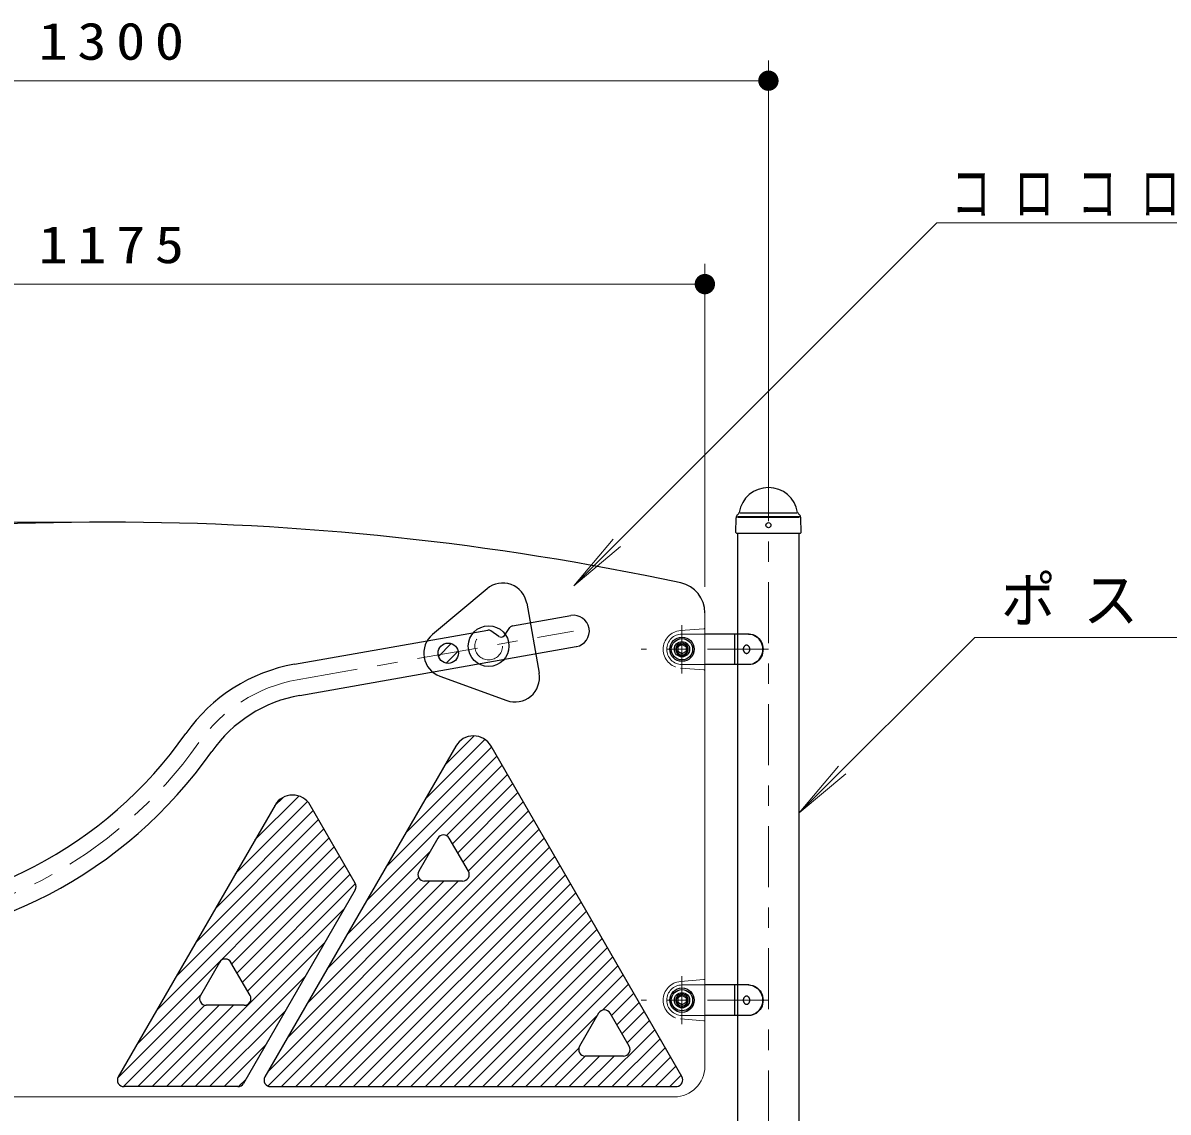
# Model space of a CAD drawing. Units: millimetres on the paper, scale 1:20. Extents: x -385 to 0, y 0 to 267.
# Drawn here: x -254.2 to -197.9, y 124.3 to 177.8 of the extents above; entities that cross this region are included whole.
import ezdxf

# ---------------------------------------------------------------- set-up
doc = ezdxf.new("R2010")
doc.units = ezdxf.units.MM
doc.linetypes.add('USER1', pattern=[4.5, 2.5, -2])
doc.linetypes.add('USER2', pattern=[6, 3, -1, 1, -1])
doc.layers.add('LY_1', color=7, linetype='Continuous', lineweight=13)
doc.styles.add('ＭＳ ゴシック', font='')
doc.styles.get('ＭＳ ゴシック').set_extended_font_data('MS Gothic')

# ---------------------------------------------------------------- blocks, each defined once
blk = doc.blocks.new('filled_dot')
at = {"color": 0, "linetype": 'Continuous', "lineweight": -2, "const_width": 1.25}
blk.add_lwpolyline([(-0.625, 0, 1), (0.625, 0, 1)], format="xyb", close=True, dxfattribs=at)

msp = doc.modelspace()

# ---------------------------------------------------------------- linework, layer by layer
at = {"layer": 'LY_1'}
for p, q in [((-217.52, 154.523), (-217.52, 175.978)), ((-282.52, 174.978), (-217.52, 174.978)), ((-209.244, 167.984), (-227.084, 150.144)), ((-209.244, 167.984), (-148.529, 167.984)), ((-220.645, 150.09), (-220.645, 165.978)), ((-279.395, 164.978), (-220.645, 164.978)), ((-251.02, 153.277), (-303.52, 153.277)), ((-227.084, 150.144), (-225.156, 152.442)), ((-227.084, 150.144), (-224.786, 152.072)), ((-220.645, 126.527), (-220.645, 148.82)), ((-207.376, 147.614), (-216.008, 138.982)), ((-207.376, 147.614), (-167.087, 147.614)), ((-233.744, 146.68), (-233.113, 147.31)), ((-233.371, 146.345), (-232.779, 146.937)), ((-234.399, 139.66), (-231.461, 142.599)), ((-233.434, 141.333), (-231.994, 142.773)), ((-235.365, 137.987), (-231.13, 142.223)), ((-236.331, 136.314), (-230.871, 141.774)), ((-237.297, 134.641), (-230.612, 141.326)), ((-233.356, 137.875), (-230.353, 140.878)), ((-216.008, 138.982), (-214.079, 141.28)), ((-216.008, 138.982), (-213.709, 140.91)), ((-233.054, 137.47), (-230.094, 140.43)), ((-242.769, 137.655), (-240.61, 139.814)), ((-241.803, 139.328), (-241.385, 139.746)), ((-232.795, 137.022), (-229.836, 139.981)), ((-244.701, 134.309), (-239.903, 139.106)), ((-243.735, 135.982), (-240.179, 139.537)), ((-232.536, 136.573), (-229.577, 139.533)), ((-245.667, 132.636), (-239.644, 138.658)), ((-242.137, 125.559), (-229.059, 138.636)), ((-232.278, 136.125), (-229.318, 139.085)), ((-246.632, 130.963), (-239.386, 138.209)), ((-241.462, 125.527), (-228.8, 138.188)), ((-247.598, 129.29), (-239.127, 137.761)), ((-240.754, 125.527), (-228.541, 137.74)), ((-248.564, 127.616), (-238.868, 137.313)), ((-243.907, 131.567), (-238.609, 136.865)), ((-240.047, 125.527), (-228.283, 137.292)), ((-238.263, 132.968), (-234.165, 137.066)), ((-243.648, 131.118), (-238.35, 136.416)), ((-239.34, 125.527), (-228.024, 136.843)), ((-238.633, 125.527), (-227.765, 136.395)), ((-243.389, 130.67), (-238.092, 135.968)), ((-239.229, 131.295), (-234.718, 135.806)), ((-237.926, 125.527), (-227.506, 135.947)), ((-243.131, 130.222), (-237.833, 135.52)), ((-242.127, 126.276), (-232.771, 135.632)), ((-241.161, 127.949), (-233.478, 135.632)), ((-240.195, 129.622), (-234.185, 135.632)), ((-237.219, 125.527), (-227.247, 135.498)), ((-236.512, 125.527), (-226.989, 135.05)), ((-235.805, 125.527), (-226.73, 134.602)), ((-247.118, 125.527), (-238.38, 134.265)), ((-235.098, 125.527), (-226.471, 134.154)), ((-234.391, 125.527), (-226.212, 133.705)), ((-233.683, 125.527), (-225.953, 133.257)), ((-246.411, 125.527), (-239.346, 132.592)), ((-232.976, 125.527), (-225.694, 132.809)), ((-232.269, 125.527), (-225.436, 132.36)), ((-231.562, 125.527), (-225.177, 131.912)), ((-230.855, 125.527), (-224.918, 131.464)), ((-245.704, 125.527), (-240.312, 130.919)), ((-230.148, 125.527), (-224.659, 131.016)), ((-225.681, 129.286), (-224.4, 130.567)), ((-225.24, 129.021), (-224.142, 130.119)), ((-249.515, 125.959), (-245.432, 130.042)), ((-249.238, 125.528), (-245.233, 129.534)), ((-248.533, 125.527), (-244.533, 129.527)), ((-247.826, 125.527), (-243.826, 129.527)), ((-224.981, 128.573), (-223.883, 129.671)), ((-244.997, 125.527), (-241.278, 129.246)), ((-229.441, 125.527), (-225.924, 129.044)), ((-224.722, 128.124), (-223.624, 129.222)), ((-224.463, 127.676), (-223.365, 128.774)), ((-225.905, 125.527), (-223.106, 128.326)), ((-225.198, 125.527), (-222.847, 127.877)), ((-244.29, 125.527), (-242.244, 127.573)), ((-228.734, 125.527), (-226.844, 127.417)), ((-224.491, 125.527), (-222.589, 127.429)), ((-228.027, 125.527), (-226.527, 127.027)), ((-227.319, 125.527), (-225.819, 127.027)), ((-226.612, 125.527), (-225.112, 127.027)), ((-223.784, 125.527), (-222.33, 126.981)), ((-223.077, 125.527), (-222.071, 126.533)), ((-243.581, 125.528), (-243.21, 125.9)), ((-222.37, 125.527), (-221.812, 126.084)), ((-277.895, 125.027), (-222.145, 125.027))]:
    msp.add_line(p, q, dxfattribs=at)
at = {"layer": 'LY_1', "linetype": 'USER2'}
for p, q in [((-217.52, 93.329), (-217.52, 158.378)), ((-221.77, 145.844), (-221.77, 148.21)), ((-240.691, 145.526), (-227.1, 147.922)), ((-217.52, 147.027), (-223.783, 147.027)), ((-221.77, 128.594), (-221.77, 130.96)), ((-217.52, 129.777), (-223.783, 129.777))]:
    msp.add_line(p, q, dxfattribs=at)
at = {"layer": 'LY_1', "lineweight": 25}
for p, q in [((-219.13, 152.767), (-219.11, 153.494)), ((-219.048, 153.639), (-218.981, 153.706)), ((-219.047, 153.553), (-215.993, 153.553)), ((-219.033, 153.527), (-216.008, 153.527)), ((-218.911, 153.727), (-216.129, 153.727)), ((-215.992, 153.639), (-216.059, 153.706)), ((-215.91, 152.767), (-215.93, 153.494)), ((-219.13, 152.767), (-219.091, 152.728)), ((-219.091, 152.728), (-215.949, 152.728)), ((-219.033, 152.728), (-219.033, 123.527)), ((-216.008, 123.527), (-216.008, 152.728)), ((-215.91, 152.767), (-215.949, 152.728)), ((-231.358, 150.004), (-234.04, 147.754)), ((-229.405, 149.293), (-228.797, 145.846)), ((-230.1, 148.18), (-227.235, 148.685)), ((-240.826, 146.289), (-231.313, 147.966)), ((-230.777, 147.663), (-231.163, 147.933)), ((-230.499, 147.712), (-230.229, 148.098)), ((-218.468, 147.777), (-220.645, 147.777)), ((-219.193, 147.777), (-219.193, 146.277)), ((-240.556, 144.762), (-226.966, 147.159)), ((-221.77, 147.258), (-221.97, 147.142)), ((-221.97, 147.142), (-221.97, 146.911)), ((-221.57, 147.142), (-221.77, 147.258)), ((-221.57, 147.142), (-221.57, 146.911)), ((-221.77, 146.796), (-221.97, 146.911)), ((-221.57, 146.911), (-221.77, 146.796)), ((-218.468, 146.277), (-220.645, 146.277)), ((-233.679, 145.707), (-230.39, 144.51)), ((-232.891, 142.273), (-242.278, 126.014)), ((-221.775, 126.02), (-231.159, 142.273)), ((-241.783, 139.362), (-249.489, 126.014)), ((-237.838, 135.529), (-240.051, 139.362)), ((-233.774, 137.743), (-234.712, 136.119)), ((-232.274, 136.119), (-233.212, 137.743)), ((-237.838, 135.204), (-243.331, 125.689)), ((-232.556, 135.632), (-234.43, 135.632)), ((-244.511, 131.637), (-245.448, 130.014)), ((-243.011, 130.014), (-243.948, 131.637)), ((-218.468, 130.527), (-220.645, 130.527)), ((-219.193, 130.527), (-219.193, 129.027)), ((-243.292, 129.527), (-245.166, 129.527)), ((-221.77, 130.008), (-221.97, 129.892)), ((-221.97, 129.892), (-221.97, 129.661)), ((-221.77, 129.546), (-221.97, 129.661)), ((-221.57, 129.892), (-221.77, 130.008)), ((-221.57, 129.661), (-221.77, 129.546)), ((-221.57, 129.892), (-221.57, 129.661)), ((-225.87, 129.137), (-226.807, 127.514)), ((-224.37, 127.514), (-225.307, 129.137)), ((-218.468, 129.027), (-220.645, 129.027)), ((-224.651, 127.027), (-226.525, 127.027)), ((-243.613, 125.527), (-249.208, 125.527)), ((-241.996, 125.527), (-222.145, 125.527))]:
    msp.add_line(p, q, dxfattribs=at)
at = {"layer": 'LY_1', "linetype": 'USER1'}
for p, q in [((-220.691, 148.038), (-221.841, 147.949)), ((-220.645, 147.777), (-221.77, 147.777)), ((-219.033, 146.277), (-219.033, 147.777)), ((-220.691, 146.016), (-221.841, 146.105)), ((-220.645, 146.277), (-221.77, 146.277)), ((-220.691, 130.788), (-221.841, 130.699)), ((-220.645, 130.527), (-221.77, 130.527)), ((-219.033, 129.027), (-219.033, 130.527)), ((-220.645, 129.027), (-221.77, 129.027)), ((-220.691, 128.766), (-221.841, 128.855))]:
    msp.add_line(p, q, dxfattribs=at)
at = {"layer": 'LY_1', "lineweight": 25}
for points in [[(-218.496, 147.777), (-218.406, 147.77), (-218.318, 147.751), (-218.234, 147.72), (-218.153, 147.676), (-218.079, 147.622), (-218.011, 147.557), (-217.952, 147.483), (-217.902, 147.402), (-217.863, 147.314), (-217.834, 147.221), (-217.816, 147.125), (-217.81, 147.027), (-217.816, 146.929), (-217.834, 146.833), (-217.863, 146.74), (-217.902, 146.652), (-217.952, 146.57), (-218.011, 146.497), (-218.079, 146.432), (-218.153, 146.377), (-218.234, 146.334), (-218.318, 146.302), (-218.406, 146.283), (-218.496, 146.277)], [(-218.468, 147.777), (-218.379, 147.77), (-218.291, 147.751), (-218.206, 147.72), (-218.125, 147.676), (-218.051, 147.622), (-217.983, 147.557), (-217.924, 147.483), (-217.874, 147.402), (-217.835, 147.314), (-217.806, 147.221), (-217.789, 147.125), (-217.783, 147.027), (-217.789, 146.929), (-217.806, 146.833), (-217.835, 146.74), (-217.874, 146.652), (-217.924, 146.57), (-217.983, 146.497), (-218.051, 146.432), (-218.125, 146.377), (-218.206, 146.334), (-218.291, 146.302), (-218.379, 146.283), (-218.468, 146.277)], [(-218.496, 130.527), (-218.406, 130.52), (-218.318, 130.501), (-218.234, 130.47), (-218.153, 130.426), (-218.079, 130.372), (-218.011, 130.307), (-217.952, 130.233), (-217.902, 130.152), (-217.863, 130.064), (-217.834, 129.971), (-217.816, 129.875), (-217.81, 129.777), (-217.816, 129.679), (-217.834, 129.583), (-217.863, 129.49), (-217.902, 129.402), (-217.952, 129.32), (-218.011, 129.247), (-218.079, 129.182), (-218.153, 129.127), (-218.234, 129.084), (-218.318, 129.052), (-218.406, 129.033), (-218.496, 129.027)], [(-218.468, 130.527), (-218.379, 130.52), (-218.291, 130.501), (-218.206, 130.47), (-218.125, 130.426), (-218.051, 130.372), (-217.983, 130.307), (-217.924, 130.233), (-217.874, 130.152), (-217.835, 130.064), (-217.806, 129.971), (-217.789, 129.875), (-217.783, 129.777), (-217.789, 129.679), (-217.806, 129.583), (-217.835, 129.49), (-217.874, 129.402), (-217.924, 129.32), (-217.983, 129.247), (-218.051, 129.182), (-218.125, 129.127), (-218.206, 129.084), (-218.291, 129.052), (-218.379, 129.033), (-218.468, 129.027)]]:
    msp.add_lwpolyline(points, dxfattribs=at)
for points in [[(-218.595, 147.227), (-218.609, 147.226), (-218.623, 147.224), (-218.637, 147.22), (-218.65, 147.215), (-218.663, 147.208), (-218.676, 147.2), (-218.687, 147.191), (-218.699, 147.18), (-218.709, 147.168), (-218.718, 147.155), (-218.727, 147.142), (-218.734, 147.127), (-218.741, 147.111), (-218.746, 147.095), (-218.751, 147.079), (-218.754, 147.062), (-218.755, 147.044), (-218.756, 147.027), (-218.755, 147.009), (-218.754, 146.992), (-218.751, 146.975), (-218.746, 146.958), (-218.741, 146.942), (-218.734, 146.927), (-218.727, 146.912), (-218.718, 146.898), (-218.709, 146.885), (-218.699, 146.874), (-218.687, 146.863), (-218.676, 146.854), (-218.663, 146.846), (-218.65, 146.839), (-218.637, 146.834), (-218.623, 146.83), (-218.609, 146.828), (-218.595, 146.827), (-218.581, 146.828), (-218.567, 146.83), (-218.553, 146.834), (-218.54, 146.839), (-218.527, 146.846), (-218.515, 146.854), (-218.503, 146.863), (-218.492, 146.874), (-218.481, 146.885), (-218.472, 146.898), (-218.463, 146.912), (-218.456, 146.927), (-218.449, 146.942), (-218.444, 146.958), (-218.44, 146.975), (-218.437, 146.992), (-218.435, 147.009), (-218.434, 147.027), (-218.435, 147.044), (-218.437, 147.062), (-218.44, 147.079), (-218.444, 147.095), (-218.449, 147.111), (-218.456, 147.127), (-218.463, 147.142), (-218.472, 147.155), (-218.481, 147.168), (-218.492, 147.18), (-218.503, 147.191), (-218.515, 147.2), (-218.527, 147.208), (-218.54, 147.215), (-218.553, 147.22), (-218.567, 147.224), (-218.581, 147.226)], [(-218.595, 129.977), (-218.609, 129.976), (-218.623, 129.974), (-218.637, 129.97), (-218.65, 129.965), (-218.663, 129.958), (-218.676, 129.95), (-218.687, 129.941), (-218.699, 129.93), (-218.709, 129.918), (-218.718, 129.905), (-218.727, 129.892), (-218.734, 129.877), (-218.741, 129.861), (-218.746, 129.845), (-218.751, 129.829), (-218.754, 129.812), (-218.755, 129.794), (-218.756, 129.777), (-218.755, 129.759), (-218.754, 129.742), (-218.751, 129.725), (-218.746, 129.708), (-218.741, 129.692), (-218.734, 129.677), (-218.727, 129.662), (-218.718, 129.648), (-218.709, 129.635), (-218.699, 129.624), (-218.687, 129.613), (-218.676, 129.604), (-218.663, 129.596), (-218.65, 129.589), (-218.637, 129.584), (-218.623, 129.58), (-218.609, 129.578), (-218.595, 129.577), (-218.581, 129.578), (-218.567, 129.58), (-218.553, 129.584), (-218.54, 129.589), (-218.527, 129.596), (-218.515, 129.604), (-218.503, 129.613), (-218.492, 129.624), (-218.481, 129.635), (-218.472, 129.648), (-218.463, 129.662), (-218.456, 129.677), (-218.449, 129.692), (-218.444, 129.708), (-218.44, 129.725), (-218.437, 129.742), (-218.435, 129.759), (-218.434, 129.777), (-218.435, 129.794), (-218.437, 129.812), (-218.44, 129.829), (-218.444, 129.845), (-218.449, 129.861), (-218.456, 129.877), (-218.463, 129.892), (-218.472, 129.905), (-218.481, 129.918), (-218.492, 129.93), (-218.503, 129.941), (-218.515, 129.95), (-218.527, 129.958), (-218.54, 129.965), (-218.553, 129.97), (-218.567, 129.974), (-218.581, 129.976)]]:
    msp.add_lwpolyline(points, close=True, dxfattribs=at)
for centre, radius in [((-217.52, 153.128), 0.125), ((-231.278, 147.185), 1), ((-221.77, 147.027), 0.6), ((-221.77, 147.027), 0.525), ((-233.268, 146.835), 0.5), ((-221.77, 147.027), 0.375), ((-221.77, 129.777), 0.6), ((-221.77, 129.777), 0.525), ((-221.77, 129.777), 0.375)]:
    msp.add_circle(centre, radius, dxfattribs=at)
at = {"layer": 'LY_1', "linetype": 'USER1'}
for centre, radius in [((-231.278, 147.185), 0.68), ((-221.77, 147.027), 0.312), ((-221.77, 129.777), 0.312)]:
    msp.add_circle(centre, radius, dxfattribs=at)
at = {"layer": 'LY_1'}
for centre in [(-221.77, 147.027), (-221.77, 129.777)]:
    msp.add_circle(centre, 0.275, dxfattribs=at)
at = {"layer": 'LY_1', "lineweight": 25}
for centre, radius, start, end in [((-217.52, 153.523), 1.454, 9.1717, 170.8283), ((-219.044, 153.77), 0.09, 315, 350.8283), ((-215.996, 153.77), 0.09, 186.1916, 225), ((-250.02, 18.899), 134.377, 77.89055, 102.10945), ((-218.9, 153.49), 0.21, 135, 178.9941), ((-216.14, 153.49), 0.21, 1.0059, 45), ((-230.587, 149.084), 1.2, 10, 130), ((-222.145, 148.82), 1.5, 0, 77.8906), ((-227.1, 147.922), 0.775, 280, 100), ((-230.065, 147.983), 0.2, 100, 145), ((-233.268, 146.835), 1.2, 130, 250), ((-231.278, 147.769), 0.2, 55, 100), ((-230.663, 147.827), 0.2, 235, 325), ((-239.389, 138.14), 8.275, 100, 144.971), ((-229.979, 145.637), 1.2, 250, 10), ((-239.389, 138.14), 6.725, 100, 144.971), ((-263.265, 154.876), 20.883, 270, 324.971), ((-232.025, 141.773), 1, 30, 150), ((-263.265, 154.876), 22.433, 270, 324.971), ((-240.917, 138.862), 1, 30, 150), ((-233.493, 137.58), 0.325, 30, 150), ((-234.43, 135.957), 0.325, 150, 270), ((-232.556, 135.957), 0.325, 270, 30), ((-238.12, 135.367), 0.325, 330, 30), ((-244.229, 131.475), 0.325, 30, 150), ((-245.166, 129.852), 0.325, 150, 270), ((-243.292, 129.852), 0.325, 270, 30), ((-225.588, 128.975), 0.325, 30, 150), ((-226.525, 127.352), 0.325, 150, 270), ((-224.651, 127.352), 0.325, 270, 30), ((-249.208, 125.852), 0.325, 150, 270), ((-243.613, 125.852), 0.325, 270, 330), ((-241.996, 125.852), 0.325, 150, 270), ((-222.057, 125.858), 0.325, 277.5274, 30), ((-222.145, 126.527), 1, 270, 277.5274)]:
    msp.add_arc(centre, radius, start, end, dxfattribs=at)
at = {"layer": 'LY_1', "linetype": 'USER1'}
for centre, radius, start, end in [((-221.77, 147.027), 0.925, 94.4207, 265.5793), ((-221.77, 147.027), 0.75, 90, 270), ((-220.695, 148.088), 0.05, 274.4207, 0), ((-220.695, 145.966), 0.05, 0, 85.5793), ((-221.77, 129.777), 0.925, 94.4207, 265.5793), ((-220.695, 130.838), 0.05, 274.4207, 0), ((-221.77, 129.777), 0.75, 90, 270), ((-220.695, 128.716), 0.05, 0, 85.5793)]:
    msp.add_arc(centre, radius, start, end, dxfattribs=at)
at = {"layer": 'LY_1', "linetype": 'USER2'}
for centre, radius, start, end in [((-239.389, 138.14), 7.5, 100, 144.971), ((-263.265, 154.876), 21.658, 270, 324.971)]:
    msp.add_arc(centre, radius, start, end, dxfattribs=at)
at = {"layer": 'LY_1'}
msp.add_arc((-222.145, 126.527), 1.5, 270, 0, dxfattribs=at)

# ---------------------------------------------------------------- block references
at = {"layer": 'LY_1', "xscale": 0.4, "yscale": 0.4, "rotation": 180}
for p in [(-217.52, 174.978), (-220.645, 164.978)]:
    msp.add_blockref('filled_dot', p, dxfattribs=at)

# ---------------------------------------------------------------- texts
at = {"layer": 'LY_1', "style": 'ＭＳ ゴシック'}
for s, insert, char_height, attachment_point in [('\\T1.33;\\W1.15;1300', (-249.599, 175.978), 1.833, 8), ('\\T1.59;\\W0.65;コロコロコースターパネル：ＰＥ板\u300019ｔ', (-208.529, 168.134), 2.199, 7), ('\\T1.33;\\W1.15;1175', (-249.599, 165.978), 1.833, 8), ('\\T1.5;\\W0.9;ポスト：φ60.5×3.8', (-206.087, 147.764), 2.199, 7)]:
    msp.add_mtext(s, dxfattribs=dict(at, insert=insert, char_height=char_height, attachment_point=attachment_point))

doc.saveas('drawing.dxf')
